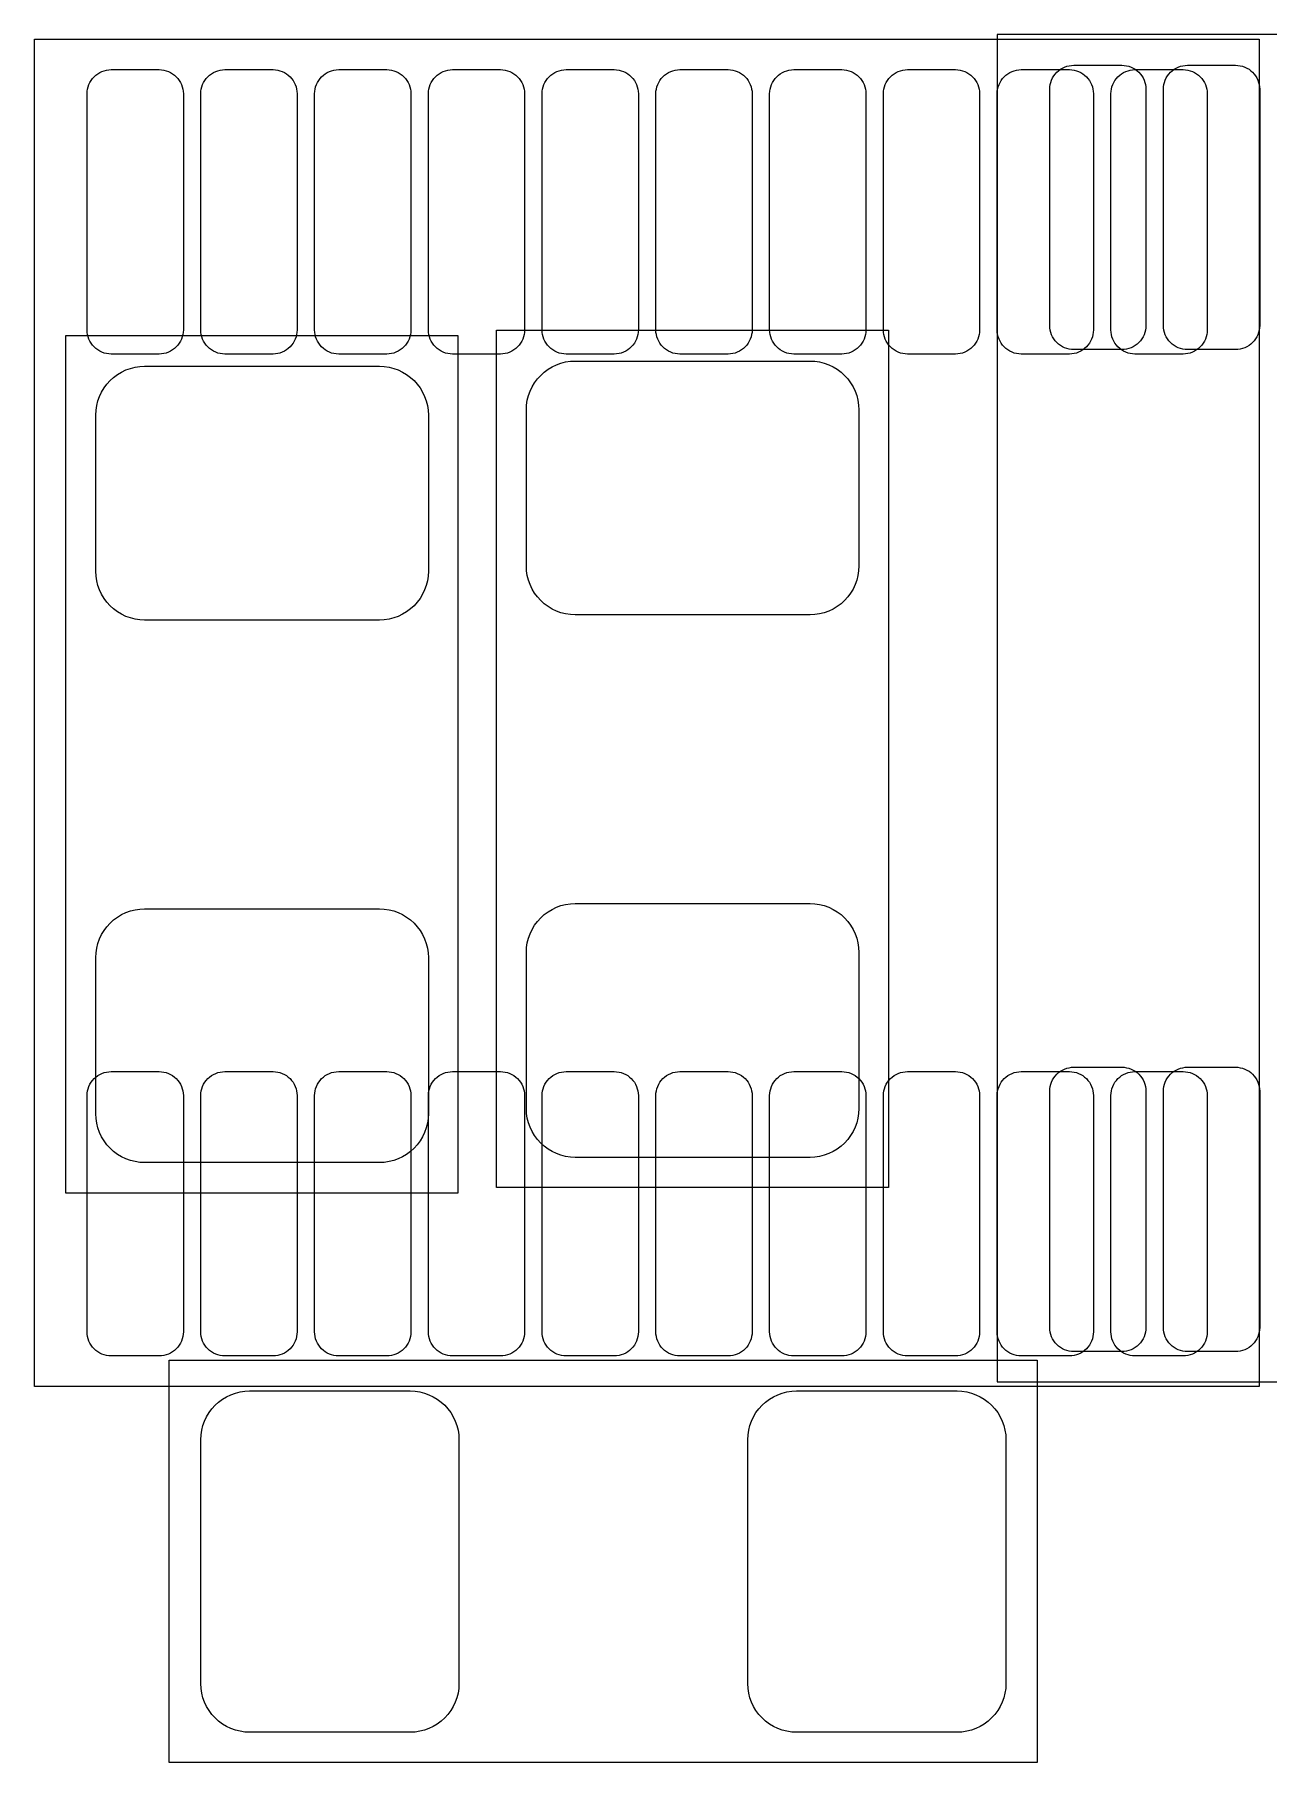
# Model space of a CAD drawing. Extents: x 0 to 143, y 0 to 190.
# Drawn here: x 83.02 to 90.08, y 39.3 to 49.17 of the extents above; entities that cross this region are included whole.
import ezdxf

# ---------------------------------------------------------------- set-up
doc = ezdxf.new("R2010")
doc.units = 0

msp = doc.modelspace()

# ---------------------------------------------------------------- linework, layer by layer
at = {"layer": 'Layer 1', "color": 7}
for points in [[(95.52432, 49.17146), (88.52408, 49.17146)], [(88.52408, 49.17146), (88.52408, 41.47272)], [(83.02498, 41.44732), (83.02498, 49.14606)], [(83.02498, 49.14606), (90.02268, 49.14606)], [(90.02268, 49.14606), (90.02268, 41.44732)], [(83.20278, 42.55222), (83.20278, 47.45188)], [(83.20278, 47.45188), (85.44306, 47.45188)], [(85.44306, 47.45188), (85.44306, 42.55222)], [(85.66404, 47.48236), (87.90432, 47.48236)], [(85.66404, 42.5827), (85.66404, 47.48236)], [(87.90432, 47.48236), (87.90432, 42.5827)], [(87.90432, 42.5827), (85.66404, 42.5827)], [(85.44306, 42.55222), (83.20278, 42.55222)], [(83.7946, 41.59718), (88.75268, 41.59718)], [(83.7946, 39.29848), (83.7946, 41.59718)], [(88.75268, 41.59718), (88.75268, 39.29848)], [(88.52408, 41.47272), (95.52432, 41.47272)], [(90.02268, 41.44732), (83.02498, 41.44732)], [(88.75268, 39.29848), (83.7946, 39.29848)]]:
    msp.add_lwpolyline(points, dxfattribs=at)
at = {"layer": 'Layer 1', "color": 96}
for points in [[(83.750912, 48.970292), (83.764374, 48.96826), (83.777328, 48.964958), (83.790028, 48.96064), (83.80222, 48.954798), (83.813904, 48.94794), (83.824826, 48.939812), (83.834732, 48.930668), (83.843876, 48.920762), (83.85175, 48.90984), (83.858862, 48.89841), (83.86445, 48.886218), (83.869022, 48.873518), (83.872324, 48.86031), (83.874356, 48.847102), (83.875118, 48.833386), (83.875118, 47.483376), (83.874356, 47.469914), (83.872324, 47.456706), (83.869022, 47.443498), (83.86445, 47.430798), (83.858862, 47.418606), (83.85175, 47.407176), (83.843876, 47.396254), (83.834732, 47.386348), (83.824826, 47.377204), (83.813904, 47.369076), (83.80222, 47.362218), (83.790028, 47.356376), (83.777328, 47.351804), (83.764374, 47.348756), (83.750912, 47.346724), (83.73745, 47.345962), (83.462622, 47.345962), (83.448906, 47.346724), (83.435698, 47.348756), (83.42249, 47.351804), (83.40979, 47.356376), (83.397598, 47.362218), (83.386168, 47.369076), (83.375246, 47.377204), (83.36534, 47.386348), (83.356196, 47.396254), (83.348068, 47.407176), (83.34121, 47.418606), (83.335368, 47.430798), (83.330796, 47.443498), (83.327748, 47.456706), (83.325716, 47.469914), (83.324954, 47.483376), (83.324954, 48.833386), (83.325716, 48.847102), (83.327748, 48.86031), (83.330796, 48.873518), (83.335368, 48.886218), (83.34121, 48.89841), (83.348068, 48.90984), (83.356196, 48.920762), (83.36534, 48.930668), (83.375246, 48.939812), (83.386168, 48.94794), (83.397598, 48.954798), (83.40979, 48.96064), (83.42249, 48.964958), (83.435698, 48.96826), (83.448906, 48.970292), (83.462622, 48.971054), (83.73745, 48.971054), (83.750912, 48.970292)], [(84.400898, 48.970292), (84.41436, 48.96826), (84.427314, 48.964958), (84.440014, 48.96064), (84.452206, 48.954798), (84.46389, 48.94794), (84.474812, 48.939812), (84.484718, 48.930668), (84.493862, 48.920762), (84.501736, 48.90984), (84.508848, 48.89841), (84.514436, 48.886218), (84.519008, 48.873518), (84.52231, 48.86031), (84.524342, 48.847102), (84.525104, 48.833386), (84.525104, 47.483376), (84.524342, 47.469914), (84.52231, 47.456706), (84.519008, 47.443498), (84.514436, 47.430798), (84.508848, 47.418606), (84.501736, 47.407176), (84.493862, 47.396254), (84.484718, 47.386348), (84.474812, 47.377204), (84.46389, 47.369076), (84.452206, 47.362218), (84.440014, 47.356376), (84.427314, 47.351804), (84.41436, 47.348756), (84.400898, 47.346724), (84.387436, 47.345962), (84.112608, 47.345962), (84.099146, 47.346724), (84.085684, 47.348756), (84.072476, 47.351804), (84.059776, 47.356376), (84.047584, 47.362218), (84.036154, 47.369076), (84.025232, 47.377204), (84.015326, 47.386348), (84.006182, 47.396254), (83.998054, 47.407176), (83.991196, 47.418606), (83.985354, 47.430798), (83.981036, 47.443498), (83.977734, 47.456706), (83.975702, 47.469914), (83.97494, 47.483376), (83.97494, 48.833386), (83.975702, 48.847102), (83.977734, 48.86031), (83.981036, 48.873518), (83.985354, 48.886218), (83.991196, 48.89841), (83.998054, 48.90984), (84.006182, 48.920762), (84.015326, 48.930668), (84.025232, 48.939812), (84.036154, 48.94794), (84.047584, 48.954798), (84.059776, 48.96064), (84.072476, 48.964958), (84.085684, 48.96826), (84.099146, 48.970292), (84.112608, 48.971054), (84.387436, 48.971054), (84.400898, 48.970292)], [(85.050884, 48.970292), (85.064346, 48.96826), (85.0773, 48.964958), (85.09, 48.96064), (85.102192, 48.954798), (85.113876, 48.94794), (85.124798, 48.939812), (85.134704, 48.930668), (85.143848, 48.920762), (85.151722, 48.90984), (85.158834, 48.89841), (85.164422, 48.886218), (85.168994, 48.873518), (85.172296, 48.86031), (85.174328, 48.847102), (85.17509, 48.833386), (85.17509, 47.483376), (85.174328, 47.469914), (85.172296, 47.456706), (85.168994, 47.443498), (85.164422, 47.430798), (85.158834, 47.418606), (85.151722, 47.407176), (85.143848, 47.396254), (85.134704, 47.386348), (85.124798, 47.377204), (85.113876, 47.369076), (85.102192, 47.362218), (85.09, 47.356376), (85.0773, 47.351804), (85.064346, 47.348756), (85.050884, 47.346724), (85.037422, 47.345962), (84.762594, 47.345962), (84.749132, 47.346724), (84.73567, 47.348756), (84.722462, 47.351804), (84.709762, 47.356376), (84.69757, 47.362218), (84.68614, 47.369076), (84.675218, 47.377204), (84.665312, 47.386348), (84.656168, 47.396254), (84.648294, 47.407176), (84.641182, 47.418606), (84.635594, 47.430798), (84.631022, 47.443498), (84.62772, 47.456706), (84.625688, 47.469914), (84.624926, 47.483376), (84.624926, 48.833386), (84.625688, 48.847102), (84.62772, 48.86031), (84.631022, 48.873518), (84.635594, 48.886218), (84.641182, 48.89841), (84.648294, 48.90984), (84.656168, 48.920762), (84.665312, 48.930668), (84.675218, 48.939812), (84.68614, 48.94794), (84.69757, 48.954798), (84.709762, 48.96064), (84.722462, 48.964958), (84.73567, 48.96826), (84.749132, 48.970292), (84.762594, 48.971054), (85.037422, 48.971054), (85.050884, 48.970292)], [(85.70087, 48.970292), (85.714332, 48.96826), (85.72754, 48.964958), (85.74024, 48.96064), (85.752432, 48.954798), (85.763862, 48.94794), (85.774784, 48.939812), (85.78469, 48.930668), (85.793834, 48.920762), (85.801708, 48.90984), (85.80882, 48.89841), (85.814408, 48.886218), (85.81898, 48.873518), (85.822282, 48.86031), (85.824314, 48.847102), (85.825076, 48.833386), (85.825076, 47.483376), (85.824314, 47.469914), (85.822282, 47.456706), (85.81898, 47.443498), (85.814408, 47.430798), (85.80882, 47.418606), (85.801708, 47.407176), (85.793834, 47.396254), (85.78469, 47.386348), (85.774784, 47.377204), (85.763862, 47.369076), (85.752432, 47.362218), (85.74024, 47.356376), (85.72754, 47.351804), (85.714332, 47.348756), (85.70087, 47.346724), (85.687408, 47.345962), (85.41258, 47.345962), (85.399118, 47.346724), (85.385656, 47.348756), (85.372702, 47.351804), (85.360002, 47.356376), (85.34781, 47.362218), (85.336126, 47.369076), (85.325204, 47.377204), (85.315298, 47.386348), (85.306154, 47.396254), (85.29828, 47.407176), (85.291168, 47.418606), (85.28558, 47.430798), (85.281008, 47.443498), (85.277706, 47.456706), (85.275674, 47.469914), (85.274912, 47.483376), (85.274912, 48.833386), (85.275674, 48.847102), (85.277706, 48.86031), (85.281008, 48.873518), (85.28558, 48.886218), (85.291168, 48.89841), (85.29828, 48.90984), (85.306154, 48.920762), (85.315298, 48.930668), (85.325204, 48.939812), (85.336126, 48.94794), (85.34781, 48.954798), (85.360002, 48.96064), (85.372702, 48.964958), (85.385656, 48.96826), (85.399118, 48.970292), (85.41258, 48.971054), (85.687408, 48.971054), (85.70087, 48.970292)], [(86.350856, 48.970292), (86.364318, 48.96826), (86.377526, 48.964958), (86.390226, 48.96064), (86.402418, 48.954798), (86.413848, 48.94794), (86.42477, 48.939812), (86.434676, 48.930668), (86.44382, 48.920762), (86.451948, 48.90984), (86.458806, 48.89841), (86.464648, 48.886218), (86.468966, 48.873518), (86.472268, 48.86031), (86.4743, 48.847102), (86.475062, 48.833386), (86.475062, 47.483376), (86.4743, 47.469914), (86.472268, 47.456706), (86.468966, 47.443498), (86.464648, 47.430798), (86.458806, 47.418606), (86.451948, 47.407176), (86.44382, 47.396254), (86.434676, 47.386348), (86.42477, 47.377204), (86.413848, 47.369076), (86.402418, 47.362218), (86.390226, 47.356376), (86.377526, 47.351804), (86.364318, 47.348756), (86.350856, 47.346724), (86.337394, 47.345962), (86.062566, 47.345962), (86.049104, 47.346724), (86.035642, 47.348756), (86.022688, 47.351804), (86.009988, 47.356376), (85.997796, 47.362218), (85.986112, 47.369076), (85.97519, 47.377204), (85.965284, 47.386348), (85.95614, 47.396254), (85.948266, 47.407176), (85.941154, 47.418606), (85.935566, 47.430798), (85.930994, 47.443498), (85.927692, 47.456706), (85.92566, 47.469914), (85.924898, 47.483376), (85.924898, 48.833386), (85.92566, 48.847102), (85.927692, 48.86031), (85.930994, 48.873518), (85.935566, 48.886218), (85.941154, 48.89841), (85.948266, 48.90984), (85.95614, 48.920762), (85.965284, 48.930668), (85.97519, 48.939812), (85.986112, 48.94794), (85.997796, 48.954798), (86.009988, 48.96064), (86.022688, 48.964958), (86.035642, 48.96826), (86.049104, 48.970292), (86.062566, 48.971054), (86.337394, 48.971054), (86.350856, 48.970292)], [(87.001096, 48.970292), (87.014304, 48.96826), (87.027512, 48.964958), (87.040212, 48.96064), (87.052404, 48.954798), (87.063834, 48.94794), (87.074756, 48.939812), (87.084662, 48.930668), (87.093806, 48.920762), (87.101934, 48.90984), (87.108792, 48.89841), (87.114634, 48.886218), (87.119206, 48.873518), (87.122254, 48.86031), (87.124286, 48.847102), (87.125048, 48.833386), (87.125048, 47.483376), (87.124286, 47.469914), (87.122254, 47.456706), (87.119206, 47.443498), (87.114634, 47.430798), (87.108792, 47.418606), (87.101934, 47.407176), (87.093806, 47.396254), (87.084662, 47.386348), (87.074756, 47.377204), (87.063834, 47.369076), (87.052404, 47.362218), (87.040212, 47.356376), (87.027512, 47.351804), (87.014304, 47.348756), (87.001096, 47.346724), (86.98738, 47.345962), (86.712552, 47.345962), (86.69909, 47.346724), (86.685628, 47.348756), (86.672674, 47.351804), (86.659974, 47.356376), (86.647782, 47.362218), (86.636098, 47.369076), (86.625176, 47.377204), (86.61527, 47.386348), (86.606126, 47.396254), (86.598252, 47.407176), (86.59114, 47.418606), (86.585552, 47.430798), (86.58098, 47.443498), (86.577678, 47.456706), (86.575646, 47.469914), (86.574884, 47.483376), (86.574884, 48.833386), (86.575646, 48.847102), (86.577678, 48.86031), (86.58098, 48.873518), (86.585552, 48.886218), (86.59114, 48.89841), (86.598252, 48.90984), (86.606126, 48.920762), (86.61527, 48.930668), (86.625176, 48.939812), (86.636098, 48.94794), (86.647782, 48.954798), (86.659974, 48.96064), (86.672674, 48.964958), (86.685628, 48.96826), (86.69909, 48.970292), (86.712552, 48.971054), (86.98738, 48.971054), (87.001096, 48.970292)], [(87.651082, 48.970292), (87.66429, 48.96826), (87.677498, 48.964958), (87.690198, 48.96064), (87.70239, 48.954798), (87.71382, 48.94794), (87.724742, 48.939812), (87.734648, 48.930668), (87.743792, 48.920762), (87.75192, 48.90984), (87.758778, 48.89841), (87.76462, 48.886218), (87.769192, 48.873518), (87.77224, 48.86031), (87.774272, 48.847102), (87.775034, 48.833386), (87.775034, 47.483376), (87.774272, 47.469914), (87.77224, 47.456706), (87.769192, 47.443498), (87.76462, 47.430798), (87.758778, 47.418606), (87.75192, 47.407176), (87.743792, 47.396254), (87.734648, 47.386348), (87.724742, 47.377204), (87.71382, 47.369076), (87.70239, 47.362218), (87.690198, 47.356376), (87.677498, 47.351804), (87.66429, 47.348756), (87.651082, 47.346724), (87.63762, 47.345962), (87.362538, 47.345962), (87.349076, 47.346724), (87.335614, 47.348756), (87.32266, 47.351804), (87.30996, 47.356376), (87.297768, 47.362218), (87.286084, 47.369076), (87.275162, 47.377204), (87.265256, 47.386348), (87.256112, 47.396254), (87.248238, 47.407176), (87.241126, 47.418606), (87.235538, 47.430798), (87.230966, 47.443498), (87.227664, 47.456706), (87.225632, 47.469914), (87.225124, 47.483376), (87.225124, 48.833386), (87.225632, 48.847102), (87.227664, 48.86031), (87.230966, 48.873518), (87.235538, 48.886218), (87.241126, 48.89841), (87.248238, 48.90984), (87.256112, 48.920762), (87.265256, 48.930668), (87.275162, 48.939812), (87.286084, 48.94794), (87.297768, 48.954798), (87.30996, 48.96064), (87.32266, 48.964958), (87.335614, 48.96826), (87.349076, 48.970292), (87.362538, 48.971054), (87.63762, 48.971054), (87.651082, 48.970292)], [(88.301068, 48.970292), (88.314276, 48.96826), (88.327484, 48.964958), (88.340184, 48.96064), (88.352376, 48.954798), (88.363806, 48.94794), (88.374728, 48.939812), (88.384634, 48.930668), (88.393778, 48.920762), (88.401906, 48.90984), (88.408764, 48.89841), (88.414606, 48.886218), (88.419178, 48.873518), (88.42248, 48.86031), (88.424258, 48.847102), (88.42502, 48.833386), (88.42502, 47.483376), (88.424258, 47.469914), (88.42248, 47.456706), (88.419178, 47.443498), (88.414606, 47.430798), (88.408764, 47.418606), (88.401906, 47.407176), (88.393778, 47.396254), (88.384634, 47.386348), (88.374728, 47.377204), (88.363806, 47.369076), (88.352376, 47.362218), (88.340184, 47.356376), (88.327484, 47.351804), (88.314276, 47.348756), (88.301068, 47.346724), (88.287606, 47.345962), (88.012524, 47.345962), (87.999062, 47.346724), (87.9856, 47.348756), (87.972646, 47.351804), (87.959946, 47.356376), (87.947754, 47.362218), (87.93607, 47.369076), (87.925148, 47.377204), (87.915242, 47.386348), (87.906098, 47.396254), (87.898224, 47.407176), (87.891112, 47.418606), (87.885524, 47.430798), (87.880952, 47.443498), (87.87765, 47.456706), (87.875618, 47.469914), (87.87511, 47.483376), (87.87511, 48.833386), (87.875618, 48.847102), (87.87765, 48.86031), (87.880952, 48.873518), (87.885524, 48.886218), (87.891112, 48.89841), (87.898224, 48.90984), (87.906098, 48.920762), (87.915242, 48.930668), (87.925148, 48.939812), (87.93607, 48.94794), (87.947754, 48.954798), (87.959946, 48.96064), (87.972646, 48.964958), (87.9856, 48.96826), (87.999062, 48.970292), (88.012524, 48.971054), (88.287606, 48.971054), (88.301068, 48.970292)], [(88.951054, 48.970292), (88.964262, 48.96826), (88.97747, 48.964958), (88.99017, 48.96064), (89.002362, 48.954798), (89.013792, 48.94794), (89.024714, 48.939812), (89.03462, 48.930668), (89.043764, 48.920762), (89.051892, 48.90984), (89.05875, 48.89841), (89.064592, 48.886218), (89.069164, 48.873518), (89.072466, 48.86031), (89.074244, 48.847102), (89.075006, 48.833386), (89.075006, 47.483376), (89.074244, 47.469914), (89.072466, 47.456706), (89.069164, 47.443498), (89.064592, 47.430798), (89.05875, 47.418606), (89.051892, 47.407176), (89.043764, 47.396254), (89.03462, 47.386348), (89.024714, 47.377204), (89.013792, 47.369076), (89.002362, 47.362218), (88.99017, 47.356376), (88.97747, 47.351804), (88.964262, 47.348756), (88.951054, 47.346724), (88.937592, 47.345962), (88.66251, 47.345962), (88.649048, 47.346724), (88.635586, 47.348756), (88.622632, 47.351804), (88.609932, 47.356376), (88.59774, 47.362218), (88.586056, 47.369076), (88.575388, 47.377204), (88.565228, 47.386348), (88.556338, 47.396254), (88.54821, 47.407176), (88.541352, 47.418606), (88.53551, 47.430798), (88.530938, 47.443498), (88.527636, 47.456706), (88.525604, 47.469914), (88.525096, 47.483376), (88.525096, 48.833386), (88.525604, 48.847102), (88.527636, 48.86031), (88.530938, 48.873518), (88.53551, 48.886218), (88.541352, 48.89841), (88.54821, 48.90984), (88.556338, 48.920762), (88.565228, 48.930668), (88.575388, 48.939812), (88.586056, 48.94794), (88.59774, 48.954798), (88.609932, 48.96064), (88.622632, 48.964958), (88.635586, 48.96826), (88.649048, 48.970292), (88.66251, 48.971054), (88.937592, 48.971054), (88.951054, 48.970292)], [(89.60104, 48.970292), (89.614248, 48.96826), (89.627456, 48.964958), (89.640156, 48.96064), (89.652348, 48.954798), (89.663778, 48.94794), (89.6747, 48.939812), (89.684606, 48.930668), (89.69375, 48.920762), (89.701878, 48.90984), (89.708736, 48.89841), (89.714578, 48.886218), (89.71915, 48.873518), (89.722452, 48.86031), (89.72423, 48.847102), (89.724992, 48.833386), (89.724992, 47.483376), (89.72423, 47.469914), (89.722452, 47.456706), (89.71915, 47.443498), (89.714578, 47.430798), (89.708736, 47.418606), (89.701878, 47.407176), (89.69375, 47.396254), (89.684606, 47.386348), (89.6747, 47.377204), (89.663778, 47.369076), (89.652348, 47.362218), (89.640156, 47.356376), (89.627456, 47.351804), (89.614248, 47.348756), (89.60104, 47.346724), (89.587578, 47.345962), (89.312496, 47.345962), (89.299034, 47.346724), (89.285572, 47.348756), (89.272618, 47.351804), (89.259918, 47.356376), (89.247726, 47.362218), (89.236042, 47.369076), (89.225374, 47.377204), (89.215214, 47.386348), (89.206324, 47.396254), (89.198196, 47.407176), (89.191338, 47.418606), (89.185496, 47.430798), (89.180924, 47.443498), (89.177622, 47.456706), (89.17559, 47.469914), (89.175082, 47.483376), (89.175082, 48.833386), (89.17559, 48.847102), (89.177622, 48.86031), (89.180924, 48.873518), (89.185496, 48.886218), (89.191338, 48.89841), (89.198196, 48.90984), (89.206324, 48.920762), (89.215214, 48.930668), (89.225374, 48.939812), (89.236042, 48.94794), (89.247726, 48.954798), (89.259918, 48.96064), (89.272618, 48.964958), (89.285572, 48.96826), (89.299034, 48.970292), (89.312496, 48.971054), (89.587578, 48.971054), (89.60104, 48.970292)], [(83.750912, 43.245386), (83.764374, 43.243354), (83.777328, 43.240052), (83.790028, 43.23548), (83.80222, 43.229638), (83.813904, 43.22278), (83.824826, 43.214906), (83.834732, 43.205762), (83.843876, 43.195602), (83.85175, 43.184934), (83.858862, 43.17325), (83.86445, 43.161058), (83.869022, 43.148358), (83.872324, 43.135404), (83.874356, 43.121942), (83.875118, 43.10848), (83.875118, 41.75847), (83.874356, 41.745008), (83.872324, 41.7318), (83.869022, 41.718592), (83.86445, 41.705892), (83.858862, 41.6937), (83.85175, 41.682016), (83.843876, 41.671348), (83.834732, 41.661188), (83.824826, 41.652298), (83.813904, 41.64417), (83.80222, 41.637312), (83.790028, 41.63147), (83.777328, 41.626898), (83.764374, 41.623596), (83.750912, 41.621564), (83.73745, 41.621056), (83.462622, 41.621056), (83.448906, 41.621564), (83.435698, 41.623596), (83.42249, 41.626898), (83.40979, 41.63147), (83.397598, 41.637312), (83.386168, 41.64417), (83.375246, 41.652298), (83.36534, 41.661188), (83.356196, 41.671348), (83.348068, 41.682016), (83.34121, 41.6937), (83.335368, 41.705892), (83.330796, 41.718592), (83.327748, 41.7318), (83.325716, 41.745008), (83.324954, 41.75847), (83.324954, 43.10848), (83.325716, 43.121942), (83.327748, 43.135404), (83.330796, 43.148358), (83.335368, 43.161058), (83.34121, 43.17325), (83.348068, 43.184934), (83.356196, 43.195602), (83.36534, 43.205762), (83.375246, 43.214906), (83.386168, 43.22278), (83.397598, 43.229638), (83.40979, 43.23548), (83.42249, 43.240052), (83.435698, 43.243354), (83.448906, 43.245386), (83.462622, 43.245894), (83.73745, 43.245894), (83.750912, 43.245386)], [(84.400898, 43.245386), (84.41436, 43.243354), (84.427314, 43.240052), (84.440014, 43.23548), (84.452206, 43.229638), (84.46389, 43.22278), (84.474812, 43.214906), (84.484718, 43.205762), (84.493862, 43.195602), (84.501736, 43.184934), (84.508848, 43.17325), (84.514436, 43.161058), (84.519008, 43.148358), (84.52231, 43.135404), (84.524342, 43.121942), (84.525104, 43.10848), (84.525104, 41.75847), (84.524342, 41.745008), (84.52231, 41.7318), (84.519008, 41.718592), (84.514436, 41.705892), (84.508848, 41.6937), (84.501736, 41.682016), (84.493862, 41.671348), (84.484718, 41.661188), (84.474812, 41.652298), (84.46389, 41.64417), (84.452206, 41.637312), (84.440014, 41.63147), (84.427314, 41.626898), (84.41436, 41.623596), (84.400898, 41.621564), (84.387436, 41.621056), (84.112608, 41.621056), (84.099146, 41.621564), (84.085684, 41.623596), (84.072476, 41.626898), (84.059776, 41.63147), (84.047584, 41.637312), (84.036154, 41.64417), (84.025232, 41.652298), (84.015326, 41.661188), (84.006182, 41.671348), (83.998054, 41.682016), (83.991196, 41.6937), (83.985354, 41.705892), (83.981036, 41.718592), (83.977734, 41.7318), (83.975702, 41.745008), (83.97494, 41.75847), (83.97494, 43.10848), (83.975702, 43.121942), (83.977734, 43.135404), (83.981036, 43.148358), (83.985354, 43.161058), (83.991196, 43.17325), (83.998054, 43.184934), (84.006182, 43.195602), (84.015326, 43.205762), (84.025232, 43.214906), (84.036154, 43.22278), (84.047584, 43.229638), (84.059776, 43.23548), (84.072476, 43.240052), (84.085684, 43.243354), (84.099146, 43.245386), (84.112608, 43.245894), (84.387436, 43.245894), (84.400898, 43.245386)], [(85.050884, 43.245386), (85.064346, 43.243354), (85.0773, 43.240052), (85.09, 43.23548), (85.102192, 43.229638), (85.113876, 43.22278), (85.124798, 43.214906), (85.134704, 43.205762), (85.143848, 43.195602), (85.151722, 43.184934), (85.158834, 43.17325), (85.164422, 43.161058), (85.168994, 43.148358), (85.172296, 43.135404), (85.174328, 43.121942), (85.17509, 43.10848), (85.17509, 41.75847), (85.174328, 41.745008), (85.172296, 41.7318), (85.168994, 41.718592), (85.164422, 41.705892), (85.158834, 41.6937), (85.151722, 41.682016), (85.143848, 41.671348), (85.134704, 41.661188), (85.124798, 41.652298), (85.113876, 41.64417), (85.102192, 41.637312), (85.09, 41.63147), (85.0773, 41.626898), (85.064346, 41.623596), (85.050884, 41.621564), (85.037422, 41.621056), (84.762594, 41.621056), (84.749132, 41.621564), (84.73567, 41.623596), (84.722462, 41.626898), (84.709762, 41.63147), (84.69757, 41.637312), (84.68614, 41.64417), (84.675218, 41.652298), (84.665312, 41.661188), (84.656168, 41.671348), (84.648294, 41.682016), (84.641182, 41.6937), (84.635594, 41.705892), (84.631022, 41.718592), (84.62772, 41.7318), (84.625688, 41.745008), (84.624926, 41.75847), (84.624926, 43.10848), (84.625688, 43.121942), (84.62772, 43.135404), (84.631022, 43.148358), (84.635594, 43.161058), (84.641182, 43.17325), (84.648294, 43.184934), (84.656168, 43.195602), (84.665312, 43.205762), (84.675218, 43.214906), (84.68614, 43.22278), (84.69757, 43.229638), (84.709762, 43.23548), (84.722462, 43.240052), (84.73567, 43.243354), (84.749132, 43.245386), (84.762594, 43.245894), (85.037422, 43.245894), (85.050884, 43.245386)], [(85.70087, 43.245386), (85.714332, 43.243354), (85.72754, 43.240052), (85.74024, 43.23548), (85.752432, 43.229638), (85.763862, 43.22278), (85.774784, 43.214906), (85.78469, 43.205762), (85.793834, 43.195602), (85.801708, 43.184934), (85.80882, 43.17325), (85.814408, 43.161058), (85.81898, 43.148358), (85.822282, 43.135404), (85.824314, 43.121942), (85.825076, 43.10848), (85.825076, 41.75847), (85.824314, 41.745008), (85.822282, 41.7318), (85.81898, 41.718592), (85.814408, 41.705892), (85.80882, 41.6937), (85.801708, 41.682016), (85.793834, 41.671348), (85.78469, 41.661188), (85.774784, 41.652298), (85.763862, 41.64417), (85.752432, 41.637312), (85.74024, 41.63147), (85.72754, 41.626898), (85.714332, 41.623596), (85.70087, 41.621564), (85.687408, 41.621056), (85.41258, 41.621056), (85.399118, 41.621564), (85.385656, 41.623596), (85.372702, 41.626898), (85.360002, 41.63147), (85.34781, 41.637312), (85.336126, 41.64417), (85.325204, 41.652298), (85.315298, 41.661188), (85.306154, 41.671348), (85.29828, 41.682016), (85.291168, 41.6937), (85.28558, 41.705892), (85.281008, 41.718592), (85.277706, 41.7318), (85.275674, 41.745008), (85.274912, 41.75847), (85.274912, 43.10848), (85.275674, 43.121942), (85.277706, 43.135404), (85.281008, 43.148358), (85.28558, 43.161058), (85.291168, 43.17325), (85.29828, 43.184934), (85.306154, 43.195602), (85.315298, 43.205762), (85.325204, 43.214906), (85.336126, 43.22278), (85.34781, 43.229638), (85.360002, 43.23548), (85.372702, 43.240052), (85.385656, 43.243354), (85.399118, 43.245386), (85.41258, 43.245894), (85.687408, 43.245894), (85.70087, 43.245386)], [(86.350856, 43.245386), (86.364318, 43.243354), (86.377526, 43.240052), (86.390226, 43.23548), (86.402418, 43.229638), (86.413848, 43.22278), (86.42477, 43.214906), (86.434676, 43.205762), (86.44382, 43.195602), (86.451948, 43.184934), (86.458806, 43.17325), (86.464648, 43.161058), (86.468966, 43.148358), (86.472268, 43.135404), (86.4743, 43.121942), (86.475062, 43.10848), (86.475062, 41.75847), (86.4743, 41.745008), (86.472268, 41.7318), (86.468966, 41.718592), (86.464648, 41.705892), (86.458806, 41.6937), (86.451948, 41.682016), (86.44382, 41.671348), (86.434676, 41.661188), (86.42477, 41.652298), (86.413848, 41.64417), (86.402418, 41.637312), (86.390226, 41.63147), (86.377526, 41.626898), (86.364318, 41.623596), (86.350856, 41.621564), (86.337394, 41.621056), (86.062566, 41.621056), (86.049104, 41.621564), (86.035642, 41.623596), (86.022688, 41.626898), (86.009988, 41.63147), (85.997796, 41.637312), (85.986112, 41.64417), (85.97519, 41.652298), (85.965284, 41.661188), (85.95614, 41.671348), (85.948266, 41.682016), (85.941154, 41.6937), (85.935566, 41.705892), (85.930994, 41.718592), (85.927692, 41.7318), (85.92566, 41.745008), (85.924898, 41.75847), (85.924898, 43.10848), (85.92566, 43.121942), (85.927692, 43.135404), (85.930994, 43.148358), (85.935566, 43.161058), (85.941154, 43.17325), (85.948266, 43.184934), (85.95614, 43.195602), (85.965284, 43.205762), (85.97519, 43.214906), (85.986112, 43.22278), (85.997796, 43.229638), (86.009988, 43.23548), (86.022688, 43.240052), (86.035642, 43.243354), (86.049104, 43.245386), (86.062566, 43.245894), (86.337394, 43.245894), (86.350856, 43.245386)], [(87.001096, 43.245386), (87.014304, 43.243354), (87.027512, 43.240052), (87.040212, 43.23548), (87.052404, 43.229638), (87.063834, 43.22278), (87.074756, 43.214906), (87.084662, 43.205762), (87.093806, 43.195602), (87.101934, 43.184934), (87.108792, 43.17325), (87.114634, 43.161058), (87.119206, 43.148358), (87.122254, 43.135404), (87.124286, 43.121942), (87.125048, 43.10848), (87.125048, 41.75847), (87.124286, 41.745008), (87.122254, 41.7318), (87.119206, 41.718592), (87.114634, 41.705892), (87.108792, 41.6937), (87.101934, 41.682016), (87.093806, 41.671348), (87.084662, 41.661188), (87.074756, 41.652298), (87.063834, 41.64417), (87.052404, 41.637312), (87.040212, 41.63147), (87.027512, 41.626898), (87.014304, 41.623596), (87.001096, 41.621564), (86.98738, 41.621056), (86.712552, 41.621056), (86.69909, 41.621564), (86.685628, 41.623596), (86.672674, 41.626898), (86.659974, 41.63147), (86.647782, 41.637312), (86.636098, 41.64417), (86.625176, 41.652298), (86.61527, 41.661188), (86.606126, 41.671348), (86.598252, 41.682016), (86.59114, 41.6937), (86.585552, 41.705892), (86.58098, 41.718592), (86.577678, 41.7318), (86.575646, 41.745008), (86.574884, 41.75847), (86.574884, 43.10848), (86.575646, 43.121942), (86.577678, 43.135404), (86.58098, 43.148358), (86.585552, 43.161058), (86.59114, 43.17325), (86.598252, 43.184934), (86.606126, 43.195602), (86.61527, 43.205762), (86.625176, 43.214906), (86.636098, 43.22278), (86.647782, 43.229638), (86.659974, 43.23548), (86.672674, 43.240052), (86.685628, 43.243354), (86.69909, 43.245386), (86.712552, 43.245894), (86.98738, 43.245894), (87.001096, 43.245386)], [(87.651082, 43.245386), (87.66429, 43.243354), (87.677498, 43.240052), (87.690198, 43.23548), (87.70239, 43.229638), (87.71382, 43.22278), (87.724742, 43.214906), (87.734648, 43.205762), (87.743792, 43.195602), (87.75192, 43.184934), (87.758778, 43.17325), (87.76462, 43.161058), (87.769192, 43.148358), (87.77224, 43.135404), (87.774272, 43.121942), (87.775034, 43.10848), (87.775034, 41.75847), (87.774272, 41.745008), (87.77224, 41.7318), (87.769192, 41.718592), (87.76462, 41.705892), (87.758778, 41.6937), (87.75192, 41.682016), (87.743792, 41.671348), (87.734648, 41.661188), (87.724742, 41.652298), (87.71382, 41.64417), (87.70239, 41.637312), (87.690198, 41.63147), (87.677498, 41.626898), (87.66429, 41.623596), (87.651082, 41.621564), (87.63762, 41.621056), (87.362538, 41.621056), (87.349076, 41.621564), (87.335614, 41.623596), (87.32266, 41.626898), (87.30996, 41.63147), (87.297768, 41.637312), (87.286084, 41.64417), (87.275162, 41.652298), (87.265256, 41.661188), (87.256112, 41.671348), (87.248238, 41.682016), (87.241126, 41.6937), (87.235538, 41.705892), (87.230966, 41.718592), (87.227664, 41.7318), (87.225632, 41.745008), (87.225124, 41.75847), (87.225124, 43.10848), (87.225632, 43.121942), (87.227664, 43.135404), (87.230966, 43.148358), (87.235538, 43.161058), (87.241126, 43.17325), (87.248238, 43.184934), (87.256112, 43.195602), (87.265256, 43.205762), (87.275162, 43.214906), (87.286084, 43.22278), (87.297768, 43.229638), (87.30996, 43.23548), (87.32266, 43.240052), (87.335614, 43.243354), (87.349076, 43.245386), (87.362538, 43.245894), (87.63762, 43.245894), (87.651082, 43.245386)], [(88.301068, 43.245386), (88.314276, 43.243354), (88.327484, 43.240052), (88.340184, 43.23548), (88.352376, 43.229638), (88.363806, 43.22278), (88.374728, 43.214906), (88.384634, 43.205762), (88.393778, 43.195602), (88.401906, 43.184934), (88.408764, 43.17325), (88.414606, 43.161058), (88.419178, 43.148358), (88.42248, 43.135404), (88.424258, 43.121942), (88.42502, 43.10848), (88.42502, 41.75847), (88.424258, 41.745008), (88.42248, 41.7318), (88.419178, 41.718592), (88.414606, 41.705892), (88.408764, 41.6937), (88.401906, 41.682016), (88.393778, 41.671348), (88.384634, 41.661188), (88.374728, 41.652298), (88.363806, 41.64417), (88.352376, 41.637312), (88.340184, 41.63147), (88.327484, 41.626898), (88.314276, 41.623596), (88.301068, 41.621564), (88.287606, 41.621056), (88.012524, 41.621056), (87.999062, 41.621564), (87.9856, 41.623596), (87.972646, 41.626898), (87.959946, 41.63147), (87.947754, 41.637312), (87.93607, 41.64417), (87.925148, 41.652298), (87.915242, 41.661188), (87.906098, 41.671348), (87.898224, 41.682016), (87.891112, 41.6937), (87.885524, 41.705892), (87.880952, 41.718592), (87.87765, 41.7318), (87.875618, 41.745008), (87.87511, 41.75847), (87.87511, 43.10848), (87.875618, 43.121942), (87.87765, 43.135404), (87.880952, 43.148358), (87.885524, 43.161058), (87.891112, 43.17325), (87.898224, 43.184934), (87.906098, 43.195602), (87.915242, 43.205762), (87.925148, 43.214906), (87.93607, 43.22278), (87.947754, 43.229638), (87.959946, 43.23548), (87.972646, 43.240052), (87.9856, 43.243354), (87.999062, 43.245386), (88.012524, 43.245894), (88.287606, 43.245894), (88.301068, 43.245386)], [(88.951054, 43.245386), (88.964262, 43.243354), (88.97747, 43.240052), (88.99017, 43.23548), (89.002362, 43.229638), (89.013792, 43.22278), (89.024714, 43.214906), (89.03462, 43.205762), (89.043764, 43.195602), (89.051892, 43.184934), (89.05875, 43.17325), (89.064592, 43.161058), (89.069164, 43.148358), (89.072466, 43.135404), (89.074244, 43.121942), (89.075006, 43.10848), (89.075006, 41.75847), (89.074244, 41.745008), (89.072466, 41.7318), (89.069164, 41.718592), (89.064592, 41.705892), (89.05875, 41.6937), (89.051892, 41.682016), (89.043764, 41.671348), (89.03462, 41.661188), (89.024714, 41.652298), (89.013792, 41.64417), (89.002362, 41.637312), (88.99017, 41.63147), (88.97747, 41.626898), (88.964262, 41.623596), (88.951054, 41.621564), (88.937592, 41.621056), (88.66251, 41.621056), (88.649048, 41.621564), (88.635586, 41.623596), (88.622632, 41.626898), (88.609932, 41.63147), (88.59774, 41.637312), (88.586056, 41.64417), (88.575388, 41.652298), (88.565228, 41.661188), (88.556338, 41.671348), (88.54821, 41.682016), (88.541352, 41.6937), (88.53551, 41.705892), (88.530938, 41.718592), (88.527636, 41.7318), (88.525604, 41.745008), (88.525096, 41.75847), (88.525096, 43.10848), (88.525604, 43.121942), (88.527636, 43.135404), (88.530938, 43.148358), (88.53551, 43.161058), (88.541352, 43.17325), (88.54821, 43.184934), (88.556338, 43.195602), (88.565228, 43.205762), (88.575388, 43.214906), (88.586056, 43.22278), (88.59774, 43.229638), (88.609932, 43.23548), (88.622632, 43.240052), (88.635586, 43.243354), (88.649048, 43.245386), (88.66251, 43.245894), (88.937592, 43.245894), (88.951054, 43.245386)], [(89.60104, 43.245386), (89.614248, 43.243354), (89.627456, 43.240052), (89.640156, 43.23548), (89.652348, 43.229638), (89.663778, 43.22278), (89.6747, 43.214906), (89.684606, 43.205762), (89.69375, 43.195602), (89.701878, 43.184934), (89.708736, 43.17325), (89.714578, 43.161058), (89.71915, 43.148358), (89.722452, 43.135404), (89.72423, 43.121942), (89.724992, 43.10848), (89.724992, 41.75847), (89.72423, 41.745008), (89.722452, 41.7318), (89.71915, 41.718592), (89.714578, 41.705892), (89.708736, 41.6937), (89.701878, 41.682016), (89.69375, 41.671348), (89.684606, 41.661188), (89.6747, 41.652298), (89.663778, 41.64417), (89.652348, 41.637312), (89.640156, 41.63147), (89.627456, 41.626898), (89.614248, 41.623596), (89.60104, 41.621564), (89.587578, 41.621056), (89.312496, 41.621056), (89.299034, 41.621564), (89.285572, 41.623596), (89.272618, 41.626898), (89.259918, 41.63147), (89.247726, 41.637312), (89.236042, 41.64417), (89.225374, 41.652298), (89.215214, 41.661188), (89.206324, 41.671348), (89.198196, 41.682016), (89.191338, 41.6937), (89.185496, 41.705892), (89.180924, 41.718592), (89.177622, 41.7318), (89.17559, 41.745008), (89.175082, 41.75847), (89.175082, 43.10848), (89.17559, 43.121942), (89.177622, 43.135404), (89.180924, 43.148358), (89.185496, 43.161058), (89.191338, 43.17325), (89.198196, 43.184934), (89.206324, 43.195602), (89.215214, 43.205762), (89.225374, 43.214906), (89.236042, 43.22278), (89.247726, 43.229638), (89.259918, 43.23548), (89.272618, 43.240052), (89.285572, 43.243354), (89.299034, 43.245386), (89.312496, 43.245894), (89.587578, 43.245894), (89.60104, 43.245386)]]:
    msp.add_lwpolyline(points, close=True, dxfattribs=at)
at = {"layer": 'Layer 1', "color": 16}
for points in [[(89.251028, 48.995438), (89.264236, 48.993406), (89.277444, 48.990104), (89.290144, 48.985532), (89.302336, 48.97969), (89.313766, 48.972832), (89.324688, 48.964704), (89.334848, 48.955814), (89.343738, 48.945654), (89.351866, 48.934986), (89.358724, 48.923302), (89.364566, 48.91111), (89.369138, 48.89841), (89.37244, 48.885202), (89.374218, 48.871994), (89.37498, 48.858532), (89.37498, 47.508522), (89.374218, 47.49506), (89.37244, 47.481598), (89.369138, 47.468644), (89.364566, 47.455944), (89.358724, 47.443752), (89.351866, 47.432068), (89.343738, 47.421146), (89.334848, 47.41124), (89.324688, 47.402096), (89.313766, 47.394222), (89.302336, 47.38711), (89.290144, 47.381522), (89.277444, 47.37695), (89.264236, 47.373648), (89.251028, 47.371616), (89.237566, 47.371108), (88.962484, 47.371108), (88.949022, 47.371616), (88.93556, 47.373648), (88.922606, 47.37695), (88.909906, 47.381522), (88.897714, 47.38711), (88.88603, 47.394222), (88.875362, 47.402096), (88.865202, 47.41124), (88.856312, 47.421146), (88.848184, 47.432068), (88.841326, 47.443752), (88.835484, 47.455944), (88.830912, 47.468644), (88.82761, 47.481598), (88.825578, 47.49506), (88.82507, 47.508522), (88.82507, 48.858532), (88.825578, 48.871994), (88.82761, 48.885202), (88.830912, 48.89841), (88.835484, 48.91111), (88.841326, 48.923302), (88.848184, 48.934986), (88.856312, 48.945654), (88.865202, 48.955814), (88.875362, 48.964704), (88.88603, 48.972832), (88.897714, 48.97969), (88.909906, 48.985532), (88.922606, 48.990104), (88.93556, 48.993406), (88.949022, 48.995438), (88.962484, 48.995946), (89.237566, 48.995946), (89.251028, 48.995438)], [(89.901014, 48.995438), (89.914222, 48.993406), (89.92743, 48.990104), (89.94013, 48.985532), (89.952322, 48.97969), (89.964006, 48.972832), (89.974674, 48.964704), (89.984834, 48.955814), (89.993724, 48.945654), (90.001852, 48.934986), (90.00871, 48.923302), (90.014552, 48.91111), (90.019124, 48.89841), (90.022426, 48.885202), (90.024458, 48.871994), (90.024966, 48.858532), (90.024966, 47.508522), (90.024458, 47.49506), (90.022426, 47.481598), (90.019124, 47.468644), (90.014552, 47.455944), (90.00871, 47.443752), (90.001852, 47.432068), (89.993724, 47.421146), (89.984834, 47.41124), (89.974674, 47.402096), (89.964006, 47.394222), (89.952322, 47.38711), (89.94013, 47.381522), (89.92743, 47.37695), (89.914222, 47.373648), (89.901014, 47.371616), (89.887552, 47.371108), (89.61247, 47.371108), (89.599008, 47.371616), (89.5858, 47.373648), (89.572592, 47.37695), (89.559892, 47.381522), (89.5477, 47.38711), (89.536016, 47.394222), (89.525348, 47.402096), (89.515188, 47.41124), (89.506298, 47.421146), (89.49817, 47.432068), (89.491312, 47.443752), (89.48547, 47.455944), (89.480898, 47.468644), (89.477596, 47.481598), (89.475564, 47.49506), (89.475056, 47.508522), (89.475056, 48.858532), (89.475564, 48.871994), (89.477596, 48.885202), (89.480898, 48.89841), (89.48547, 48.91111), (89.491312, 48.923302), (89.49817, 48.934986), (89.506298, 48.945654), (89.515188, 48.955814), (89.525348, 48.964704), (89.536016, 48.972832), (89.5477, 48.97969), (89.559892, 48.985532), (89.572592, 48.990104), (89.5858, 48.993406), (89.599008, 48.995438), (89.61247, 48.995946), (89.887552, 48.995946), (89.901014, 48.995438)], [(87.483442, 47.30456), (87.51062, 47.30075), (87.537036, 47.293892), (87.562944, 47.284748), (87.587582, 47.273064), (87.61095, 47.259094), (87.633048, 47.242584), (87.653368, 47.224296), (87.671656, 47.203976), (87.687912, 47.182132), (87.702136, 47.15851), (87.71382, 47.133872), (87.722964, 47.108218), (87.729568, 47.081548), (87.733632, 47.05437), (87.734902, 47.027192), (87.734902, 46.13489), (87.733632, 46.107458), (87.729568, 46.080534), (87.722964, 46.053864), (87.71382, 46.02821), (87.702136, 46.003318), (87.687912, 45.97995), (87.671656, 45.957852), (87.653368, 45.937786), (87.633048, 45.919244), (87.61095, 45.902988), (87.587582, 45.889018), (87.562944, 45.877334), (87.537036, 45.867936), (87.51062, 45.861332), (87.483442, 45.857268), (87.456264, 45.855998), (86.113874, 45.855998), (86.086442, 45.857268), (86.059518, 45.861332), (86.032848, 45.867936), (86.007194, 45.877334), (85.982302, 45.889018), (85.958934, 45.902988), (85.936836, 45.919244), (85.91677, 45.937786), (85.898228, 45.957852), (85.881972, 45.97995), (85.868002, 46.003318), (85.856318, 46.02821), (85.84692, 46.053864), (85.840316, 46.080534), (85.836252, 46.107458), (85.834982, 46.13489), (85.834982, 47.027192), (85.836252, 47.05437), (85.840316, 47.081548), (85.84692, 47.108218), (85.856318, 47.133872), (85.868002, 47.15851), (85.881972, 47.182132), (85.898228, 47.203976), (85.91677, 47.224296), (85.936836, 47.242584), (85.958934, 47.259094), (85.982302, 47.273064), (86.007194, 47.284748), (86.032848, 47.293892), (86.059518, 47.30075), (86.086442, 47.30456), (86.113874, 47.306084), (87.456264, 47.306084), (87.483442, 47.30456)], [(85.023452, 47.274588), (85.05063, 47.270524), (85.077046, 47.26392), (85.102954, 47.254776), (85.127592, 47.243092), (85.15096, 47.229122), (85.173058, 47.212612), (85.193378, 47.194324), (85.211666, 47.174004), (85.227922, 47.15216), (85.242146, 47.128538), (85.25383, 47.1039), (85.262974, 47.077992), (85.269578, 47.051576), (85.273642, 47.024398), (85.274912, 46.99722), (85.274912, 46.104918), (85.273642, 46.077486), (85.269578, 46.050562), (85.262974, 46.023892), (85.25383, 45.998238), (85.242146, 45.973346), (85.227922, 45.949978), (85.211666, 45.92788), (85.193378, 45.90756), (85.173058, 45.889272), (85.15096, 45.873016), (85.127592, 45.859046), (85.102954, 45.847108), (85.077046, 45.837964), (85.05063, 45.83136), (85.023452, 45.827296), (84.996274, 45.826026), (83.653884, 45.826026), (83.626452, 45.827296), (83.599528, 45.83136), (83.572858, 45.837964), (83.547204, 45.847108), (83.522312, 45.859046), (83.498944, 45.873016), (83.476846, 45.889272), (83.45678, 45.90756), (83.438238, 45.92788), (83.421982, 45.949978), (83.408012, 45.973346), (83.396328, 45.998238), (83.38693, 46.023892), (83.380326, 46.050562), (83.376262, 46.077486), (83.374992, 46.104918), (83.374992, 46.99722), (83.376262, 47.024398), (83.380326, 47.051576), (83.38693, 47.077992), (83.396328, 47.1039), (83.408012, 47.128538), (83.421982, 47.15216), (83.438238, 47.174004), (83.45678, 47.194324), (83.476846, 47.212612), (83.498944, 47.229122), (83.522312, 47.243092), (83.547204, 47.254776), (83.572858, 47.26392), (83.599528, 47.270524), (83.626452, 47.274588), (83.653884, 47.276112), (84.996274, 47.276112), (85.023452, 47.274588)], [(85.023452, 44.174772), (85.05063, 44.170708), (85.077046, 44.164104), (85.102954, 44.154706), (85.127592, 44.143022), (85.15096, 44.129052), (85.173058, 44.112796), (85.193378, 44.094254), (85.211666, 44.073934), (85.227922, 44.05209), (85.242146, 44.028722), (85.25383, 44.00383), (85.262974, 43.978176), (85.269578, 43.951506), (85.273642, 43.924582), (85.274912, 43.89715), (85.274912, 43.004848), (85.273642, 42.977416), (85.269578, 42.950492), (85.262974, 42.923822), (85.25383, 42.898168), (85.242146, 42.873276), (85.227922, 42.849908), (85.211666, 42.828064), (85.193378, 42.807744), (85.173058, 42.789202), (85.15096, 42.772946), (85.127592, 42.758976), (85.102954, 42.747292), (85.077046, 42.737894), (85.05063, 42.73129), (85.023452, 42.727226), (84.996274, 42.725956), (83.653884, 42.725956), (83.626452, 42.727226), (83.599528, 42.73129), (83.572858, 42.737894), (83.547204, 42.747292), (83.522312, 42.758976), (83.498944, 42.772946), (83.476846, 42.789202), (83.45678, 42.807744), (83.438238, 42.828064), (83.421982, 42.849908), (83.408012, 42.873276), (83.396328, 42.898168), (83.38693, 42.923822), (83.380326, 42.950492), (83.376262, 42.977416), (83.374992, 43.004848), (83.374992, 43.89715), (83.376262, 43.924582), (83.380326, 43.951506), (83.38693, 43.978176), (83.396328, 44.00383), (83.408012, 44.028722), (83.421982, 44.05209), (83.438238, 44.073934), (83.45678, 44.094254), (83.476846, 44.112796), (83.498944, 44.129052), (83.522312, 44.143022), (83.547204, 44.154706), (83.572858, 44.164104), (83.599528, 44.170708), (83.626452, 44.174772), (83.653884, 44.176042), (84.996274, 44.176042), (85.023452, 44.174772)], [(87.483442, 44.204744), (87.51062, 44.20068), (87.537036, 44.194076), (87.562944, 44.184678), (87.587582, 44.172994), (87.61095, 44.159024), (87.633048, 44.142768), (87.653368, 44.124226), (87.671656, 44.10416), (87.687912, 44.082062), (87.702136, 44.058694), (87.71382, 44.033802), (87.722964, 44.008148), (87.729568, 43.981478), (87.733632, 43.954554), (87.734902, 43.927122), (87.734902, 43.03482), (87.733632, 43.007388), (87.729568, 42.980464), (87.722964, 42.953794), (87.71382, 42.92814), (87.702136, 42.903502), (87.687912, 42.87988), (87.671656, 42.858036), (87.653368, 42.837716), (87.633048, 42.819174), (87.61095, 42.802918), (87.587582, 42.788948), (87.562944, 42.777264), (87.537036, 42.76812), (87.51062, 42.761262), (87.483442, 42.757452), (87.456264, 42.755928), (86.113874, 42.755928), (86.086442, 42.757452), (86.059518, 42.761262), (86.032848, 42.76812), (86.007194, 42.777264), (85.982302, 42.788948), (85.958934, 42.802918), (85.936836, 42.819174), (85.91677, 42.837716), (85.898228, 42.858036), (85.881972, 42.87988), (85.868002, 42.903502), (85.856318, 42.92814), (85.84692, 42.953794), (85.840316, 42.980464), (85.836252, 43.007388), (85.834982, 43.03482), (85.834982, 43.927122), (85.836252, 43.954554), (85.840316, 43.981478), (85.84692, 44.008148), (85.856318, 44.033802), (85.868002, 44.058694), (85.881972, 44.082062), (85.898228, 44.10416), (85.91677, 44.124226), (85.936836, 44.142768), (85.958934, 44.159024), (85.982302, 44.172994), (86.007194, 44.184678), (86.032848, 44.194076), (86.059518, 44.20068), (86.086442, 44.204744), (86.113874, 44.206014), (87.456264, 44.206014), (87.483442, 44.204744)], [(89.251028, 43.270278), (89.264236, 43.268246), (89.277444, 43.265198), (89.290144, 43.260626), (89.302336, 43.254784), (89.313766, 43.247926), (89.324688, 43.239798), (89.334848, 43.230654), (89.343738, 43.220748), (89.351866, 43.209826), (89.358724, 43.198396), (89.364566, 43.186204), (89.369138, 43.173504), (89.37244, 43.160296), (89.374218, 43.147088), (89.37498, 43.133626), (89.37498, 41.783616), (89.374218, 41.7699), (89.37244, 41.756692), (89.369138, 41.743484), (89.364566, 41.730784), (89.358724, 41.718592), (89.351866, 41.707162), (89.343738, 41.69624), (89.334848, 41.686334), (89.324688, 41.67719), (89.313766, 41.669062), (89.302336, 41.662204), (89.290144, 41.656362), (89.277444, 41.652044), (89.264236, 41.648742), (89.251028, 41.64671), (89.237566, 41.645948), (88.962484, 41.645948), (88.949022, 41.64671), (88.93556, 41.648742), (88.922606, 41.652044), (88.909906, 41.656362), (88.897714, 41.662204), (88.88603, 41.669062), (88.875362, 41.67719), (88.865202, 41.686334), (88.856312, 41.69624), (88.848184, 41.707162), (88.841326, 41.718592), (88.835484, 41.730784), (88.830912, 41.743484), (88.82761, 41.756692), (88.825578, 41.7699), (88.82507, 41.783616), (88.82507, 43.133626), (88.825578, 43.147088), (88.82761, 43.160296), (88.830912, 43.173504), (88.835484, 43.186204), (88.841326, 43.198396), (88.848184, 43.209826), (88.856312, 43.220748), (88.865202, 43.230654), (88.875362, 43.239798), (88.88603, 43.247926), (88.897714, 43.254784), (88.909906, 43.260626), (88.922606, 43.265198), (88.93556, 43.268246), (88.949022, 43.270278), (88.962484, 43.27104), (89.237566, 43.27104), (89.251028, 43.270278)], [(89.901014, 43.270278), (89.914222, 43.268246), (89.92743, 43.265198), (89.94013, 43.260626), (89.952322, 43.254784), (89.964006, 43.247926), (89.974674, 43.239798), (89.984834, 43.230654), (89.993724, 43.220748), (90.001852, 43.209826), (90.00871, 43.198396), (90.014552, 43.186204), (90.019124, 43.173504), (90.022426, 43.160296), (90.024458, 43.147088), (90.024966, 43.133626), (90.024966, 41.783616), (90.024458, 41.7699), (90.022426, 41.756692), (90.019124, 41.743484), (90.014552, 41.730784), (90.00871, 41.718592), (90.001852, 41.707162), (89.993724, 41.69624), (89.984834, 41.686334), (89.974674, 41.67719), (89.964006, 41.669062), (89.952322, 41.662204), (89.94013, 41.656362), (89.92743, 41.652044), (89.914222, 41.648742), (89.901014, 41.64671), (89.887552, 41.645948), (89.61247, 41.645948), (89.599008, 41.64671), (89.5858, 41.648742), (89.572592, 41.652044), (89.559892, 41.656362), (89.5477, 41.662204), (89.536016, 41.669062), (89.525348, 41.67719), (89.515188, 41.686334), (89.506298, 41.69624), (89.49817, 41.707162), (89.491312, 41.718592), (89.48547, 41.730784), (89.480898, 41.743484), (89.477596, 41.756692), (89.475564, 41.7699), (89.475056, 41.783616), (89.475056, 43.133626), (89.475564, 43.147088), (89.477596, 43.160296), (89.480898, 43.173504), (89.48547, 43.186204), (89.491312, 43.198396), (89.49817, 43.209826), (89.506298, 43.220748), (89.515188, 43.230654), (89.525348, 43.239798), (89.536016, 43.247926), (89.5477, 43.254784), (89.559892, 43.260626), (89.572592, 43.265198), (89.5858, 43.268246), (89.599008, 43.270278), (89.61247, 43.27104), (89.887552, 43.27104), (89.901014, 43.270278)], [(85.198966, 41.419634), (85.22589, 41.41557), (85.25256, 41.408966), (85.278214, 41.399822), (85.302852, 41.388138), (85.32622, 41.374168), (85.348318, 41.357912), (85.368384, 41.33937), (85.386926, 41.319304), (85.403182, 41.297206), (85.417152, 41.273838), (85.428836, 41.2492), (85.43798, 41.223546), (85.444584, 41.196876), (85.448648, 41.169952), (85.449918, 41.142774), (85.449918, 39.74933), (85.448648, 39.721898), (85.444584, 39.694974), (85.43798, 39.668558), (85.428836, 39.642904), (85.417152, 39.618012), (85.403182, 39.594644), (85.386926, 39.5728), (85.368384, 39.55248), (85.348318, 39.534192), (85.32622, 39.517936), (85.302852, 39.503966), (85.278214, 39.492282), (85.25256, 39.482884), (85.22589, 39.47628), (85.198966, 39.472216), (85.171788, 39.470946), (84.253324, 39.470946), (84.226146, 39.472216), (84.198968, 39.47628), (84.172552, 39.482884), (84.146898, 39.492282), (84.122006, 39.503966), (84.098638, 39.517936), (84.076794, 39.534192), (84.056474, 39.55248), (84.038186, 39.5728), (84.02193, 39.594644), (84.00796, 39.618012), (83.996276, 39.642904), (83.986878, 39.668558), (83.980274, 39.694974), (83.976464, 39.721898), (83.97494, 39.74933), (83.97494, 41.142774), (83.976464, 41.169952), (83.980274, 41.196876), (83.986878, 41.223546), (83.996276, 41.2492), (84.00796, 41.273838), (84.02193, 41.297206), (84.038186, 41.319304), (84.056474, 41.33937), (84.076794, 41.357912), (84.098638, 41.374168), (84.122006, 41.388138), (84.146898, 41.399822), (84.172552, 41.408966), (84.198968, 41.41557), (84.226146, 41.419634), (84.253324, 41.420904), (85.171788, 41.420904), (85.198966, 41.419634)], [(88.323928, 41.419634), (88.351106, 41.41557), (88.377522, 41.408966), (88.403176, 41.399822), (88.427814, 41.388138), (88.451436, 41.374168), (88.47328, 41.357912), (88.4936, 41.33937), (88.511888, 41.319304), (88.528144, 41.297206), (88.542114, 41.273838), (88.553798, 41.2492), (88.562942, 41.223546), (88.569546, 41.196876), (88.57361, 41.169952), (88.57488, 41.142774), (88.57488, 39.74933), (88.57361, 39.721898), (88.569546, 39.694974), (88.562942, 39.668558), (88.553798, 39.642904), (88.542114, 39.618012), (88.528144, 39.594644), (88.511888, 39.5728), (88.4936, 39.55248), (88.47328, 39.534192), (88.451436, 39.517936), (88.427814, 39.503966), (88.403176, 39.492282), (88.377522, 39.482884), (88.351106, 39.47628), (88.323928, 39.472216), (88.29675, 39.470946), (87.378286, 39.470946), (87.351108, 39.472216), (87.32393, 39.47628), (87.297514, 39.482884), (87.27186, 39.492282), (87.247222, 39.503966), (87.2236, 39.517936), (87.201756, 39.534192), (87.181436, 39.55248), (87.163148, 39.5728), (87.146892, 39.594644), (87.132922, 39.618012), (87.121238, 39.642904), (87.112094, 39.668558), (87.105236, 39.694974), (87.101426, 39.721898), (87.099902, 39.74933), (87.099902, 41.142774), (87.101426, 41.169952), (87.105236, 41.196876), (87.112094, 41.223546), (87.121238, 41.2492), (87.132922, 41.273838), (87.146892, 41.297206), (87.163148, 41.319304), (87.181436, 41.33937), (87.201756, 41.357912), (87.2236, 41.374168), (87.247222, 41.388138), (87.27186, 41.399822), (87.297514, 41.408966), (87.32393, 41.41557), (87.351108, 41.419634), (87.378286, 41.420904), (88.29675, 41.420904), (88.323928, 41.419634)]]:
    msp.add_lwpolyline(points, close=True, dxfattribs=at)

doc.saveas('drawing.dxf')
